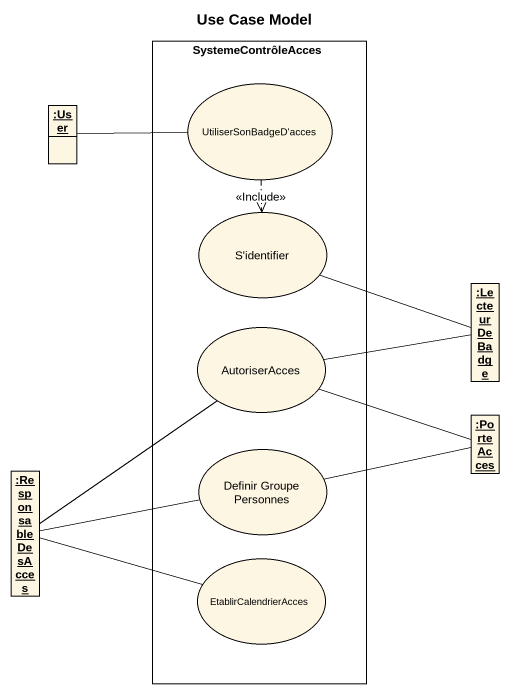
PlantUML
@startuml
title Use Case Model
allowmixing
hide circle
hide empty members
rectangle SystemeContrôleAcces {
  usecase "UtiliserSonBadgeD'acces" as UtiliserSonBadgeD_acces
  usecase "S'identifier" as S_identifier
  usecase AutoriserAcces
  usecase "Definir Groupe Personnes" as Definir_Groupe_Personnes
  usecase EtablirCalendrierAcces
}
object ":User" as User
object ":LecteurDeBadge" as LecteurDeBadge
object ":PorteAcces" as PorteAcces
object ":ResponsableDesAcces" as ResponsableDesAcces
UtiliserSonBadgeD_acces ..> S_identifier : <<Include>>
User -right- UtiliserSonBadgeD_acces
S_identifier -right- LecteurDeBadge
AutoriserAcces -right- LecteurDeBadge
AutoriserAcces -right- PorteAcces
Definir_Groupe_Personnes -right- PorteAcces
ResponsableDesAcces -up- AutoriserAcces
ResponsableDesAcces -right- Definir_Groupe_Personnes
ResponsableDesAcces -right- EtablirCalendrierAcces
@enduml
